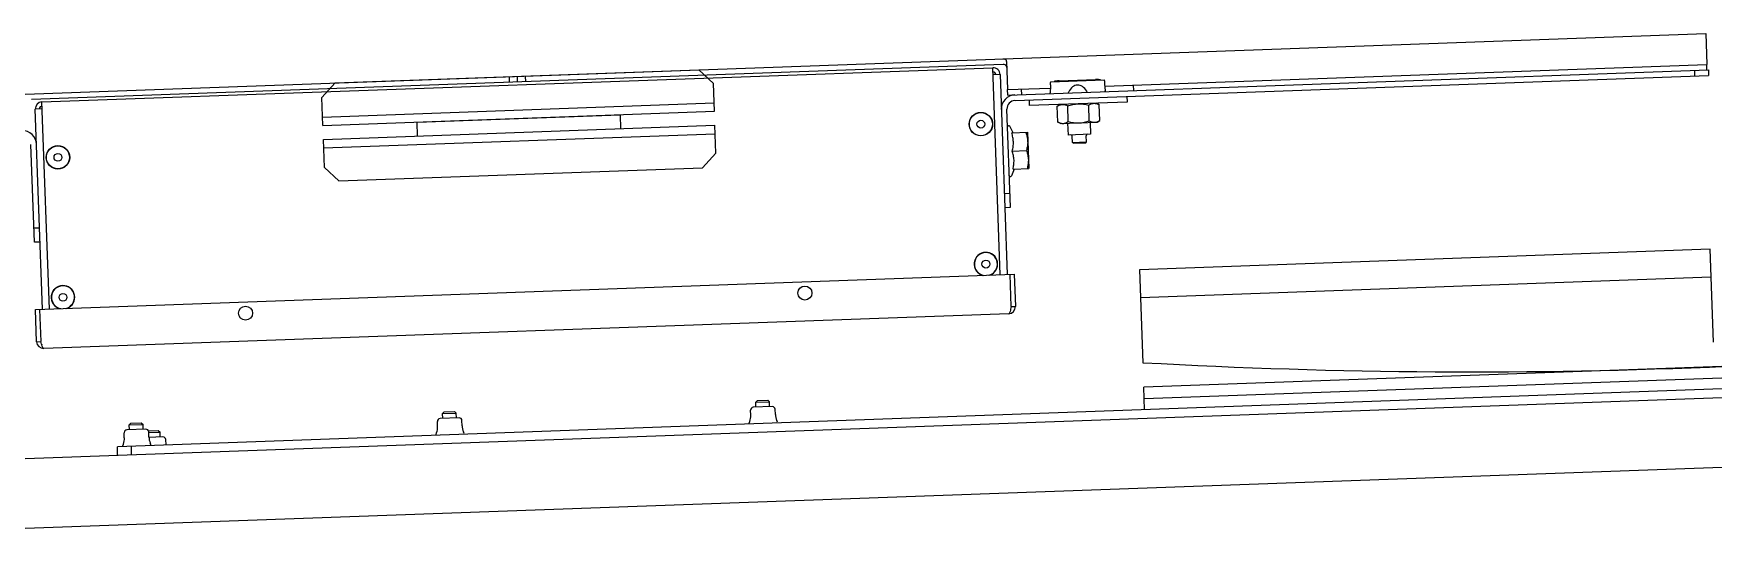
# Model space of a CAD drawing. Header units: millimetres. Extents: x 8884 to 18446, y 10737 to 16556.
# Drawn here: x 11194.96 to 11224.97, y 15456.29 to 15465.3 of the extents above; entities that cross this region are included whole.
import ezdxf

# ---------------------------------------------------------------- set-up
doc = ezdxf.new("R2010")
doc.units = ezdxf.units.MM
doc.linetypes.add('CACHEX2', pattern=[19.05, 12.7, -6.35])
doc.layers.add('ZMATERIEL', color=7, linetype='Continuous')

msp = doc.modelspace()

# ---------------------------------------------------------------- linework, layer by layer
at = {"color": 252, "linetype": 'Continuous'}
for p, q in [((11200.347, 15464.424, 84.487), (11206.843, 15464.658, 84.487)), ((11206.843, 15464.658, 84.487), (11207.101, 15464.417, 84.487)), ((11200.106, 15464.166, 84.487), (11200.347, 15464.424, 84.487)), ((11207.119, 15463.918, 84.487), (11207.101, 15464.417, 84.487)), ((11200.124, 15463.666, 84.487), (11200.106, 15464.166, 84.487)), ((11200.124, 15463.666, 84.487), (11207.119, 15463.918, 84.487)), ((11200.133, 15463.416, 84.487), (11207.128, 15463.668, 84.487)), ((11207.146, 15463.168, 84.487), (11207.128, 15463.668, 84.487)), ((11200.151, 15462.916, 84.487), (11200.133, 15463.416, 84.487)), ((11207.146, 15463.168, 84.487), (11206.906, 15462.909, 84.487)), ((11200.41, 15462.676, 84.487), (11200.151, 15462.916, 84.487)), ((11200.41, 15462.676, 84.487), (11206.906, 15462.909, 84.487)), ((11224.909, 15461.455, 84.487), (11214.716, 15461.089, 84.487)), ((11224.969, 15459.796, 84.487), (11224.909, 15461.455, 84.487)), ((11214.716, 15461.089, 84.487), (11214.776, 15459.43, 84.487)), ((11224.927, 15460.956, 84.487), (11214.734, 15460.589, 84.487)), ((11227.183, 15459.436, 84.487), (11214.791, 15458.99, 84.487)), ((11214.799, 15458.79, 84.487), (11227.191, 15459.236, 84.487)), ((11189.837, 15457.542, 84.487), (11227.203, 15458.886, 84.487)), ((11227.198, 15459.036, 84.487), (11196.453, 15457.93, 84.487)), ((11214.806, 15458.59, 84.487), (11214.791, 15458.99, 84.487)), ((11202.293, 15458.554, 84.487), (11202.263, 15458.522, 84.487)), ((11202.293, 15458.554, 84.487), (11202.475, 15458.561, 84.487)), ((11202.475, 15458.561, 84.487), (11202.508, 15458.531, 84.487)), ((11207.77, 15458.49, 84.487), (11207.767, 15458.582, 84.487)), ((11208.154, 15458.646, 84.487), (11207.815, 15458.634, 84.487)), ((11207.889, 15458.755, 84.487), (11207.859, 15458.723, 84.487)), ((11207.859, 15458.723, 84.487), (11208.104, 15458.732, 84.487)), ((11207.862, 15458.635, 84.487), (11207.859, 15458.723, 84.487)), ((11207.889, 15458.755, 84.487), (11208.072, 15458.762, 84.487)), ((11208.072, 15458.762, 84.487), (11208.104, 15458.732, 84.487)), ((11208.107, 15458.644, 84.487), (11208.104, 15458.732, 84.487)), ((11208.209, 15458.506, 84.487), (11208.206, 15458.598, 84.487)), ((11196.696, 15458.353, 84.487), (11196.666, 15458.321, 84.487)), ((11196.666, 15458.321, 84.487), (11196.911, 15458.329, 84.487)), ((11196.67, 15458.233, 84.487), (11196.666, 15458.321, 84.487)), ((11196.696, 15458.353, 84.487), (11196.879, 15458.359, 84.487)), ((11196.879, 15458.359, 84.487), (11196.911, 15458.329, 84.487)), ((11196.914, 15458.242, 84.487), (11196.911, 15458.329, 84.487)), ((11202.174, 15458.289, 84.487), (11202.17, 15458.381, 84.487)), ((11202.558, 15458.445, 84.487), (11202.219, 15458.432, 84.487)), ((11202.263, 15458.522, 84.487), (11202.508, 15458.531, 84.487)), ((11202.266, 15458.434, 84.487), (11202.263, 15458.522, 84.487)), ((11202.511, 15458.443, 84.487), (11202.508, 15458.531, 84.487)), ((11202.613, 15458.304, 84.487), (11202.61, 15458.396, 84.487)), ((11207.743, 15458.35, 84.487), (11207.754, 15458.38, 84.487)), ((11208.247, 15458.368, 84.487), (11208.234, 15458.397, 84.487)), ((11196.55, 15457.947, 84.487), (11196.561, 15457.978, 84.487)), ((11196.577, 15458.087, 84.487), (11196.574, 15458.179, 84.487)), ((11196.962, 15458.243, 84.487), (11196.622, 15458.231, 84.487)), ((11197.009, 15458.214, 84.487), (11197.184, 15458.22, 84.487)), ((11197.017, 15458.103, 84.487), (11197.013, 15458.195, 84.487)), ((11197.014, 15458.183, 84.487), (11197.216, 15458.19, 84.487)), ((11197.267, 15458.104, 84.487), (11197.017, 15458.095, 84.487)), ((11197.054, 15457.966, 84.487), (11197.041, 15457.995, 84.487)), ((11197.184, 15458.22, 84.487), (11197.216, 15458.19, 84.487)), ((11197.22, 15458.102, 84.487), (11197.216, 15458.19, 84.487)), ((11197.322, 15457.964, 84.487), (11197.319, 15458.056, 84.487)), ((11202.147, 15458.149, 84.487), (11202.157, 15458.179, 84.487)), ((11202.65, 15458.167, 84.487), (11202.637, 15458.196, 84.487)), ((11196.458, 15457.78, 84.487), (11196.453, 15457.93, 84.487)), ((11196.708, 15457.789, 84.487), (11196.703, 15457.939, 84.487))]:
    msp.add_line(p, q, dxfattribs=at)
for centre, radius, start, end in [((11220.654, 15565.237, 84.487), 105.97, 266.82033, 272.47231), ((11207.817, 15458.584, 84.487), 0.05, 92.0597, 182.0597), ((11208.156, 15458.596, 84.487), 0.05, 2.0597, 92.0597), ((11201.874, 15458.278, 84.487), 0.3, 340.7228, 2.0597), ((11202.22, 15458.382, 84.487), 0.05, 92.0597, 182.0597), ((11202.56, 15458.395, 84.487), 0.05, 2.0597, 92.0597), ((11202.913, 15458.315, 84.487), 0.3, 182.0597, 203.3965), ((11207.47, 15458.479, 84.487), 0.3, 340.7228, 2.0597), ((11208.509, 15458.517, 84.487), 0.3, 182.0597, 203.3965), ((11196.278, 15458.077, 84.487), 0.3, 340.7228, 2.0597), ((11196.624, 15458.181, 84.487), 0.05, 92.0597, 182.0597), ((11196.963, 15458.193, 84.487), 0.05, 2.0597, 92.0597), ((11197.316, 15458.114, 84.487), 0.3, 182.0597, 203.3965), ((11197.269, 15458.054, 84.487), 0.05, 2.0597, 92.0597)]:
    msp.add_arc(centre, radius, start, end, dxfattribs=at)
at = {"layer": 'ZMATERIEL', "color": 252, "linetype": 'Continuous'}
for p, q in [((11192.352, 15464.137, 84.487), (11224.831, 15465.305, 84.487)), ((11224.831, 15465.305, 84.487), (11224.851, 15464.755, 84.487)), ((11212.28, 15464.754, 84.487), (11194.917, 15464.129, 84.487)), ((11195.106, 15464.086, 84.487), (11212.095, 15464.697, 84.487)), ((11212.228, 15460.999, 84.487), (11212.095, 15464.697, 84.487)), ((11212.224, 15464.576, 84.487), (11212.099, 15464.572, 84.487)), ((11212.224, 15464.576, 84.487), (11212.353, 15461.004, 84.487)), ((11212.341, 15464.81, 84.487), (11212.358, 15464.316, 84.487)), ((11212.362, 15464.206, 84.487), (11224.879, 15464.656, 84.487)), ((11212.491, 15464.111, 84.487), (11224.883, 15464.556, 84.487)), ((11214.094, 15464.368, 84.487), (11224.851, 15464.755, 84.487)), ((11224.63, 15464.647, 84.487), (11224.633, 15464.547, 84.487)), ((11224.854, 15464.655, 84.487), (11224.851, 15464.755, 84.487)), ((11224.879, 15464.656, 84.487), (11224.883, 15464.556, 84.487)), ((11203.451, 15464.536, 84.487), (11203.454, 15464.436, 84.487)), ((11203.595, 15464.541, 84.487), (11203.598, 15464.441, 84.487)), ((11203.739, 15464.546, 84.487), (11203.743, 15464.447, 84.487)), ((11212.359, 15464.306, 84.487), (11213.122, 15464.334, 84.487)), ((11212.362, 15464.206, 84.487), (11212.359, 15464.306, 84.487)), ((11212.612, 15464.215, 84.487), (11212.609, 15464.315, 84.487)), ((11213.123, 15464.371, 84.487), (11213.121, 15464.246, 84.487)), ((11213.124, 15464.446, 84.487), (11214.084, 15464.481, 84.487)), ((11213.279, 15464.463, 84.487), (11213.928, 15464.486, 84.487)), ((11213.446, 15464.258, 84.487), (11213.45, 15464.264, 84.487)), ((11213.776, 15464.27, 84.487), (11213.772, 15464.276, 84.487)), ((11214.091, 15464.406, 84.487), (11214.101, 15464.281, 84.487)), ((11214.611, 15464.287, 84.487), (11214.607, 15464.387, 84.487)), ((11195.11, 15463.961, 84.487), (11194.985, 15463.956, 84.487)), ((11195.114, 15460.384, 84.487), (11194.985, 15463.956, 84.487)), ((11195.239, 15460.388, 84.487), (11195.106, 15464.086, 84.487)), ((11212.409, 15462.207, 84.487), (11212.346, 15463.955, 84.487)), ((11212.741, 15464.12, 84.487), (11212.744, 15464.02, 84.487)), ((11214.493, 15464.083, 84.487), (11212.744, 15464.02, 84.487)), ((11213.245, 15464.009, 84.487), (11213.294, 15464.04, 84.487)), ((11213.255, 15463.727, 84.487), (11213.245, 15464.009, 84.487)), ((11213.442, 15463.734, 84.487), (11213.432, 15464.015, 84.487)), ((11213.818, 15463.747, 84.487), (11213.807, 15464.029, 84.487)), ((11213.995, 15464.036, 84.487), (11213.944, 15464.063, 84.487)), ((11214.005, 15463.754, 84.487), (11213.995, 15464.036, 84.487)), ((11214.49, 15464.183, 84.487), (11214.493, 15464.083, 84.487)), ((11212.455, 15463.534, 84.487), (11212.396, 15463.65, 84.487)), ((11213.306, 15463.7, 84.487), (11213.255, 15463.727, 84.487)), ((11213.306, 15463.7, 84.487), (11213.956, 15463.723, 84.487)), ((11213.431, 15463.704, 84.487), (11213.439, 15463.494, 84.487)), ((11213.831, 15463.719, 84.487), (11213.838, 15463.509, 84.487)), ((11213.956, 15463.723, 84.487), (11214.005, 15463.754, 84.487)), ((11212.432, 15463.533, 84.487), (11212.712, 15463.543, 84.487)), ((11212.712, 15463.543, 84.487), (11212.735, 15462.894, 84.487)), ((11213.838, 15463.509, 84.487), (11213.439, 15463.494, 84.487)), ((11213.519, 15463.362, 84.487), (11213.515, 15463.472, 84.487)), ((11213.519, 15463.362, 84.487), (11213.768, 15463.371, 84.487)), ((11213.534, 15463.348, 84.487), (11213.519, 15463.362, 84.487)), ((11213.534, 15463.348, 84.487), (11213.754, 15463.356, 84.487)), ((11213.754, 15463.356, 84.487), (11213.768, 15463.371, 84.487)), ((11213.768, 15463.371, 84.487), (11213.764, 15463.481, 84.487)), ((11194.971, 15461.579, 84.487), (11194.908, 15463.328, 84.487)), ((11212.443, 15463.208, 84.487), (11212.694, 15463.217, 84.487)), ((11212.478, 15462.884, 84.487), (11212.427, 15462.764, 84.487)), ((11212.455, 15462.884, 84.487), (11212.735, 15462.894, 84.487)), ((11212.3, 15462.453, 84.487), (11212.4, 15462.456, 84.487)), ((11212.309, 15462.203, 84.487), (11212.409, 15462.207, 84.487)), ((11195.062, 15461.833, 84.487), (11194.962, 15461.829, 84.487)), ((11195.071, 15461.583, 84.487), (11194.971, 15461.579, 84.487)), ((11194.989, 15460.379, 84.487), (11212.477, 15461.008, 84.487)), ((11212.423, 15460.431, 84.487), (11212.403, 15461.006, 84.487)), ((11212.477, 15461.008, 84.487), (11212.498, 15460.434, 84.487)), ((11195.009, 15459.805, 84.487), (11194.989, 15460.379, 84.487)), ((11195.064, 15460.382, 84.487), (11195.084, 15459.807, 84.487)), ((11212.423, 15460.431, 84.487), (11212.498, 15460.434, 84.487)), ((11212.378, 15460.304, 84.487), (11195.139, 15459.684, 84.487)), ((11195.009, 15459.805, 84.487), (11195.084, 15459.807, 84.487))]:
    msp.add_line(p, q, dxfattribs=at)
at = {"layer": 'ZMATERIEL', "color": 252, "linetype": 'CACHEX2'}
for p, q in [((11200.119, 15463.816, 84.487), (11207.114, 15464.067, 84.487)), ((11200.138, 15463.266, 84.487), (11207.134, 15463.518, 84.487))]:
    msp.add_line(p, q, dxfattribs=at)
at = {"layer": 'ZMATERIEL', "color": 252}
msp.add_line((11254.84, 15458.629, 84.487), (11189.882, 15456.293, 84.487), dxfattribs=at)
at = {"layer": 'ZMATERIEL', "color": 252, "elevation": 84.487}
msp.add_lwpolyline([(11201.817, 15463.477), (11201.808, 15463.727), (11205.436, 15463.857), (11205.445, 15463.607)], dxfattribs=at)
at = {"layer": 'ZMATERIEL', "color": 252, "linetype": 'Continuous'}
for centre, radius in [((11211.881, 15463.689, 84.487), 0.21), ((11211.881, 15463.689, 84.487), 0.206), ((11211.881, 15463.689, 84.487), 0.07), ((11195.391, 15463.096, 84.487), 0.21), ((11195.391, 15463.096, 84.487), 0.206), ((11195.391, 15463.096, 84.487), 0.07), ((11211.971, 15461.19, 84.487), 0.07), ((11195.481, 15460.597, 84.487), 0.07), ((11208.737, 15460.674, 84.487), 0.125), ((11198.744, 15460.314, 84.487), 0.125)]:
    msp.add_circle(centre, radius, dxfattribs=at)
for centre, radius, start, end in [((11212.099, 15464.572, 84.487), 0.125, 2.0597, 92.0597), ((11212.099, 15464.572, 84.487), 0.05, 2.0597, 92.0597), ((11195.11, 15463.961, 84.487), 0.125, 92.0597, 182.0597), ((11195.11, 15463.961, 84.487), 0.05, 92.0597, 182.0597), ((11212.496, 15463.961, 84.487), 0.25, 92.0597, 182.0597), ((11212.496, 15463.961, 84.487), 0.15, 92.0597, 182.0597), ((11212.378, 15463.641, 84.487), 0.02, 27.0597, 182.0597), ((11194.758, 15463.323, 84.487), 0.25, 2.0597, 92.0597), ((11213.49, 15463.471, 84.487), 0.025, 2.0597, 92.0597), ((11213.789, 15463.482, 84.487), 0.025, 92.0597, 182.0597), ((11212.409, 15462.772, 84.487), 0.02, 182.0597, 337.0597), ((11211.971, 15461.19, 84.487), 0.21, 289.5183, 254.6044), ((11211.971, 15461.19, 84.487), 0.206, 284.6181, 259.33), ((11195.481, 15460.597, 84.487), 0.21, 289.5183, 254.6044), ((11195.481, 15460.597, 84.487), 0.206, 284.6181, 259.33), ((11212.373, 15460.429, 84.487), 0.125, 272.0597, 2.0597), ((11195.134, 15459.809, 84.487), 0.125, 182.0597, 272.0597), ((11195.966, 15460.032, 84.487), 0.909, 197.4425, 198.33)]:
    msp.add_arc(centre, radius, start, end, dxfattribs=at)
for centre, major_axis, ratio, start_param, end_param in [((11212.07, 15464.693, 84.487), (-0.275, -0.01), 0.388513, 3.141593, 3.52382), ((11212.066, 15464.8, 84.487), (-0.275, -0.01), 0.388513, 3.141593, 3.385298), ((11213.28, 15464.445, 84.487), (-0.0999, -0.0036), 0.176327, -1.570796, -0.407291), ((11213.467, 15464.271, 84.487), (-0.0225, -0.025), 0.267822, -0.793686, 0.253511), ((11213.621, 15463.998, 84.487), (0.014, -0.389), 0.57735, 2.341836, 3.941349), ((11213.754, 15464.281, 84.487), (-0.0243, 0.0233), 0.267822, 2.888081, 3.935279), ((11213.929, 15464.468, 84.487), (-0.0999, -0.0036), 0.176327, 3.548884, 4.712389)]:
    msp.add_ellipse(centre, major_axis=major_axis, ratio=ratio, start_param=start_param, end_param=end_param, dxfattribs=at)
for points, start_tangent, end_tangent in [([(11212.276, 15464.853, 84.487), (11212.295, 15464.853, 84.487), (11212.332, 15464.835, 84.487)], (0.999354, 0.03594), (0.568976, -0.822354)), ([(11212.323, 15464.742, 84.487), (11212.315, 15464.747, 84.487), (11212.28, 15464.754, 84.487)], (-0.743576, 0.668651), (-0.999354, -0.03594)), ([(11213.124, 15464.446, 84.487), (11213.123, 15464.445, 84.487), (11213.123, 15464.441, 84.487), (11213.123, 15464.435, 84.487), (11213.122, 15464.426, 84.487), (11213.122, 15464.415, 84.487), (11213.122, 15464.402, 84.487), (11213.123, 15464.371, 84.487)], (-0.999299, -0.037443), (0.019111, -0.999817)), ([(11214.084, 15464.481, 84.487), (11214.085, 15464.48, 84.487), (11214.085, 15464.476, 84.487), (11214.086, 15464.47, 84.487), (11214.087, 15464.461, 84.487), (11214.088, 15464.45, 84.487), (11214.089, 15464.437, 84.487), (11214.091, 15464.406, 84.487)], (0.999407, 0.034437), (0.052759, -0.998607)), ([(11214.111, 15464.269, 84.487), (11214.108, 15464.27, 84.487), (11214.101, 15464.281, 84.487)], (-0.999354, -0.03594), (-0.279557, 0.960129)), ([(11213.112, 15464.233, 84.487), (11213.115, 15464.234, 84.487), (11213.121, 15464.246, 84.487)], (0.999354, 0.03594), (0.209865, 0.97773)), ([(11213.245, 15464.009, 84.487), (11213.267, 15464.022, 84.487), (11213.29, 15464.032, 84.487), (11213.314, 15464.038, 84.487), (11213.338, 15464.041, 84.487)], (0.847496, 0.530802), (0.999354, 0.03594)), ([(11213.338, 15464.041, 84.487), (11213.361, 15464.04, 84.487), (11213.385, 15464.035, 84.487), (11213.409, 15464.027, 84.487), (11213.432, 15464.015, 84.487)], (0.999354, 0.03594), (0.883436, -0.468552)), ([(11213.432, 15464.015, 84.487), (11213.524, 15464.04, 84.487), (11213.571, 15464.048, 84.487), (11213.619, 15464.051, 84.487)], (0.95018, 0.311701), (0.999354, 0.03594)), ([(11213.619, 15464.051, 84.487), (11213.666, 15464.051, 84.487), (11213.714, 15464.047, 84.487), (11213.807, 15464.029, 84.487)], (0.999354, 0.03594), (0.970116, -0.242641)), ([(11213.807, 15464.029, 84.487), (11213.83, 15464.042, 84.487), (11213.853, 15464.052, 84.487), (11213.876, 15464.058, 84.487), (11213.9, 15464.061, 84.487)], (0.847496, 0.530802), (0.999354, 0.03594)), ([(11213.9, 15464.061, 84.487), (11213.924, 15464.06, 84.487), (11213.948, 15464.055, 84.487), (11213.971, 15464.047, 84.487), (11213.995, 15464.036, 84.487)], (0.999354, 0.03594), (0.883436, -0.468552)), ([(11213.255, 15463.727, 84.487), (11213.278, 15463.716, 84.487), (11213.302, 15463.707, 84.487), (11213.326, 15463.702, 84.487), (11213.35, 15463.701, 84.487)], (0.883436, -0.468552), (0.999354, 0.03594)), ([(11213.35, 15463.701, 84.487), (11213.373, 15463.704, 84.487), (11213.397, 15463.711, 84.487), (11213.42, 15463.721, 84.487), (11213.442, 15463.734, 84.487)], (0.999354, 0.03594), (0.847496, 0.530802)), ([(11213.442, 15463.734, 84.487), (11213.536, 15463.716, 84.487), (11213.583, 15463.712, 84.487), (11213.631, 15463.711, 84.487)], (0.970116, -0.242641), (0.999354, 0.03594)), ([(11213.631, 15463.711, 84.487), (11213.679, 15463.715, 84.487), (11213.726, 15463.723, 84.487), (11213.818, 15463.747, 84.487)], (0.999354, 0.03594), (0.95018, 0.311701)), ([(11213.818, 15463.747, 84.487), (11213.841, 15463.736, 84.487), (11213.865, 15463.728, 84.487), (11213.888, 15463.723, 84.487), (11213.912, 15463.722, 84.487)], (0.883436, -0.468552), (0.999354, 0.03594)), ([(11213.912, 15463.722, 84.487), (11213.936, 15463.724, 84.487), (11213.959, 15463.731, 84.487), (11213.982, 15463.741, 84.487), (11214.005, 15463.754, 84.487)], (0.999354, 0.03594), (0.847496, 0.530802)), ([(11212.443, 15463.208, 84.487), (11212.458, 15463.29, 84.487), (11212.461, 15463.372, 84.487), (11212.452, 15463.453, 84.487), (11212.432, 15463.533, 84.487)], (0.225094, 0.974337), (-0.294503, 0.955651)), ([(11212.683, 15463.542, 84.487), (11212.707, 15463.463, 84.487), (11212.717, 15463.381, 84.487)], (0.350119, -0.936705), (0.03594, -0.999354)), ([(11212.717, 15463.381, 84.487), (11212.712, 15463.299, 84.487), (11212.694, 15463.217, 84.487)], (0.03594, -0.999354), (-0.281928, -0.959436)), ([(11212.455, 15462.884, 84.487), (11212.469, 15462.965, 84.487), (11212.473, 15463.047, 84.487), (11212.463, 15463.128, 84.487), (11212.443, 15463.208, 84.487)], (0.225094, 0.974337), (-0.294503, 0.955651)), ([(11212.694, 15463.217, 84.487), (11212.718, 15463.138, 84.487), (11212.729, 15463.056, 84.487)], (0.350119, -0.936705), (0.03594, -0.999354)), ([(11212.729, 15463.056, 84.487), (11212.724, 15462.974, 84.487), (11212.706, 15462.893, 84.487)], (0.03594, -0.999354), (-0.281928, -0.959436)), ([(11212.409, 15460.369, 84.487), (11212.394, 15460.322, 84.487), (11212.378, 15460.304, 84.487)], (-0.245979, -0.969275), (-0.999354, -0.03594)), ([(11212.423, 15460.431, 84.487), (11212.413, 15460.384, 84.487), (11212.409, 15460.369, 84.487)], (-0.211785, -0.977316), (-0.245979, -0.969275)), ([(11195.099, 15459.76, 84.487), (11195.084, 15459.807, 84.487)], (-0.300232, 0.953866), (-0.281442, 0.959578)), ([(11195.139, 15459.684, 84.487), (11195.121, 15459.701, 84.487), (11195.103, 15459.747, 84.487)], (-0.999354, -0.03594), (-0.31497, 0.949101))]:
    msp.add_spline(points, degree=3, dxfattribs=dict(at, start_tangent=start_tangent, end_tangent=end_tangent))

doc.saveas('drawing.dxf')
